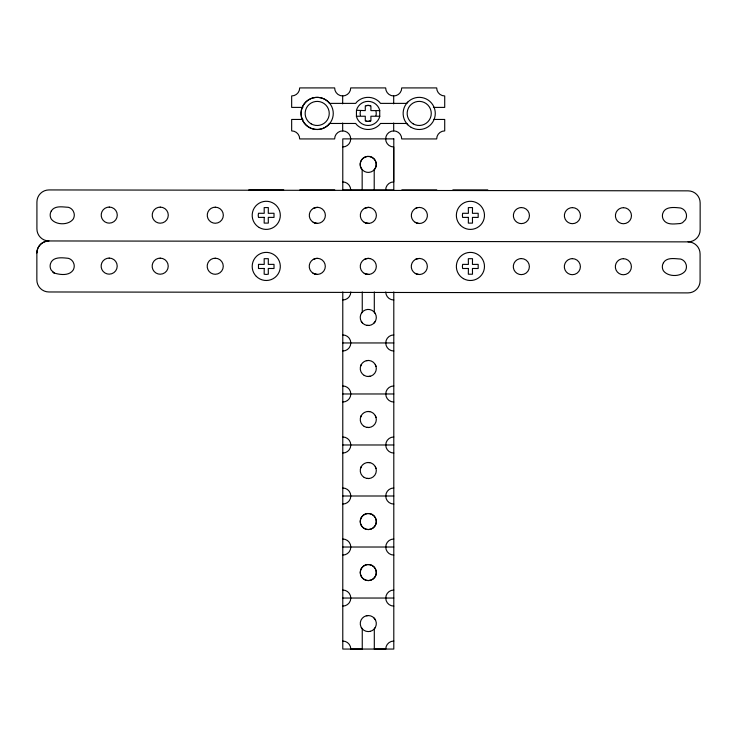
<?xml version="1.0" encoding="UTF-8"?>
<svg xmlns="http://www.w3.org/2000/svg" width="737" height="737" viewBox="0 0 737 737"><rect width="100%" height="100%" fill="white"/><g stroke="black" fill="none" stroke-linecap="round" stroke-linejoin="round"><path stroke-width="1.11" d="M36.868 252.975L36.85 279.903A12.05 12.05 0 0 0 48.891 291.972L688.008 292.893A12.05 12.05 0 0 0 700.086 280.871L700.086 253.961A12.05 12.05 0 0 0 688.063 241.874L48.946 240.953A12.05 12.05 0 0 0 36.868 252.975A12.05 12.05 0 0 1 45.832 241.358M356.45 110.614L356.45 116.538A12.05 12.05 0 0 0 379.73 116.538L379.73 110.301A12.05 12.05 0 0 0 356.45 110.301L365.285 110.614L365.285 105.962L368.095 105.391L370.904 105.962L370.904 110.614L379.73 110.614M360.54 366.307L361.37 364.382M360.54 417.326L361.37 415.401M360.54 468.345L361.37 466.42M407.745 102.056L406.732 103.383L380.467 103.383L379.454 102.056A16.067 16.067 0 0 0 356.726 102.056L355.713 103.383L329.448 103.383L328.435 102.056A16.067 16.067 0 0 0 305.708 102.056A16.067 16.067 0 0 0 305.708 124.783A16.067 16.067 0 0 0 328.435 124.783L329.448 123.466L355.713 123.466L356.726 124.783A16.067 16.067 0 0 0 379.454 124.783L380.467 123.466L406.732 123.466L407.745 124.783M361.37 313.363L362.254 312.239L362.254 291.953M373.889 323.221L375.188 321.572M375.188 627.675L374.304 628.799L374.304 649.085L385.755 649.085A8.033 8.033 0 0 1 393.788 641.052M313.317 208.378A8.033 8.033 0 0 1 325.367 215.351A8.033 8.033 0 0 1 313.299 222.298A8.033 8.033 0 0 1 313.317 208.378L317.334 207.309M364.336 208.442A8.033 8.033 0 0 1 376.377 215.416A8.033 8.033 0 0 1 364.318 222.353A8.033 8.033 0 0 1 364.336 208.442L368.353 207.373M415.373 208.396L417.317 207.622M313.336 259.415L315.279 258.641M364.354 259.415L366.298 258.641M415.373 259.415L417.317 258.641M680.398 223.532C674.806 223.79 666.985 225.55 663.475 219.764A8.033 8.033 0 0 1 662.683 213.666C664.903 206.001 674.493 207.392 680.564 208.009A8.033 8.033 0 0 1 685.438 211.759L686.239 213.702A8.033 8.033 0 0 1 685.428 219.792L682.48 222.731L680.398 223.532M356.413 116.234L365.285 116.234L365.285 120.877L368.095 121.458L370.904 120.877L370.904 116.234L379.776 116.234M315.196 258.595L317.279 258.328M366.215 258.659L368.297 258.392M417.234 258.715L419.316 258.447M368.095 121.458L370.177 121.209A8.033 8.033 0 0 1 366.013 121.154M366.335 360.669L368.417 360.43M368.159 376.496L370.241 376.248M366.335 615.754L368.417 615.515M370.241 631.342L368.159 631.581A8.033 8.033 0 0 1 361.056 620.066A8.033 8.033 0 0 1 374.516 618.509A8.033 8.033 0 0 1 370.232 631.369M302.925 107.399L291.659 107.399L291.659 95.948A8.033 8.033 0 0 0 299.692 87.915L334.644 87.915A8.033 8.033 0 0 0 342.677 95.948L342.677 103.843M433.448 107.399L444.715 107.399L444.715 95.948A8.033 8.033 0 0 1 436.682 87.915L401.729 87.915A8.033 8.033 0 0 1 393.696 95.948L393.696 103.843M302.935 119.449L291.659 119.449L291.659 130.9A8.033 8.033 0 0 1 299.692 138.934L334.644 138.934A8.033 8.033 0 0 1 342.677 130.9L342.677 123.005M433.457 119.449L444.715 119.449L444.715 130.9A8.033 8.033 0 0 0 436.682 138.934L401.729 138.934A8.033 8.033 0 0 0 393.696 130.9L393.696 123.005M248.774 189.897L283.727 189.897M299.793 189.897L334.745 189.897M401.831 189.897L436.783 189.897M452.85 189.897L487.802 189.897M342.779 342.954L393.798 342.954M342.779 393.973L393.798 393.973M342.779 444.982L393.798 444.982M342.779 496.001L393.798 496.001M342.779 547.02L393.798 547.02M342.779 598.039L393.798 598.039M367.68 207.392L369.771 207.512M366.805 223.302L368.896 223.412M367.68 258.411L369.771 258.53M366.805 274.321L368.896 274.431M366.805 325.339L368.896 325.45M367.68 411.467L369.771 411.578M366.805 427.377L368.896 427.488M367.68 462.486L369.771 462.596M366.805 478.396L368.896 478.506M417.271 223.219L419.353 223.495M366.252 223.164L368.334 223.44M315.233 223.099L317.315 223.375M417.216 274.238L419.298 274.514M366.197 274.182L368.279 274.459M315.178 274.118L317.26 274.394M54.133 273.012C60.13 274.846 69.066 276.071 73.147 270.092A8.033 8.033 0 0 0 73.958 263.993L73.156 262.059A8.033 8.033 0 0 0 68.283 258.309C62.212 257.692 52.613 256.301 50.402 263.966A8.033 8.033 0 0 0 51.194 270.064L54.133 273.012L52.474 271.732M415.207 222.316L417.133 223.136M364.189 222.316L366.114 223.136M313.17 222.316L315.095 223.136M415.281 273.436A8.033 8.033 0 0 0 427.34 266.49A8.033 8.033 0 0 0 415.29 259.516A8.033 8.033 0 0 0 415.281 273.436L417.133 274.155M364.262 273.372A8.033 8.033 0 0 0 376.321 266.435A8.033 8.033 0 0 0 364.281 259.461A8.033 8.033 0 0 0 364.262 273.372L366.114 274.155M313.17 273.335L315.095 274.155M375.28 313.538L374.304 312.221L374.304 291.953M361.277 321.406A8.033 8.033 0 0 0 374.811 322.152A8.033 8.033 0 0 0 369.762 309.568L367.68 309.429A8.033 8.033 0 0 0 361.277 321.406L362.53 323.082M374.028 617.965L375.28 619.642M361.268 627.509L362.254 628.818L362.254 649.085L350.803 649.085A8.033 8.033 0 0 0 342.769 641.052M375.28 364.548L376.063 366.501M375.28 415.567L376.063 417.52M375.28 466.585L376.063 468.539M393.798 291.935L393.798 649.057L342.779 649.057L342.779 291.935M374.212 189.953L374.212 169.667L375.096 168.543A8.033 8.033 0 0 0 375.197 160.509L373.935 158.833A8.033 8.033 0 0 0 362.576 158.695L361.277 160.344A8.033 8.033 0 0 0 361.185 168.377L362.162 169.685L362.162 189.953M688.063 241.874A12.05 12.05 0 0 0 700.15 229.852L700.15 202.942A12.05 12.05 0 0 0 688.128 190.855L49.011 189.934A12.05 12.05 0 0 0 36.924 201.956L36.914 228.894A12.05 12.05 0 0 0 48.946 240.953M375.971 111.434A8.033 8.033 0 0 1 375.925 115.598M360.402 115.405A8.033 8.033 0 0 1 360.457 111.25M366.206 105.64A8.033 8.033 0 0 1 370.361 105.686M393.696 130.9A8.033 8.033 0 0 0 385.663 138.934A8.033 8.033 0 0 0 393.696 146.967L393.696 181.919A8.033 8.033 0 0 0 385.663 189.953M393.696 95.948A8.033 8.033 0 0 1 385.663 87.915L350.711 87.915A8.033 8.033 0 0 1 342.677 95.948M342.677 130.9A8.033 8.033 0 0 1 350.711 138.934A8.033 8.033 0 0 1 342.677 146.967M342.677 181.919A8.033 8.033 0 0 1 350.711 189.953M393.788 402.024A8.033 8.033 0 0 1 385.755 393.991A8.033 8.033 0 0 1 393.788 385.958M393.788 351.015A8.033 8.033 0 0 1 385.755 342.972A8.033 8.033 0 0 1 393.788 334.939M342.769 385.958A8.033 8.033 0 0 1 350.803 393.991A8.033 8.033 0 0 1 342.769 402.024M342.769 334.939A8.033 8.033 0 0 1 350.803 342.972A8.033 8.033 0 0 1 342.769 351.015M342.769 590.033A8.033 8.033 0 0 1 350.803 598.066A8.033 8.033 0 0 1 342.769 606.1M342.769 487.995A8.033 8.033 0 0 1 350.803 496.029A8.033 8.033 0 0 1 342.769 504.062M393.788 504.062A8.033 8.033 0 0 1 385.755 496.029A8.033 8.033 0 0 1 393.788 487.995M342.769 436.977A8.033 8.033 0 0 1 350.803 445.01A8.033 8.033 0 0 1 342.769 453.043M393.788 453.043A8.033 8.033 0 0 1 385.755 445.01A8.033 8.033 0 0 1 393.788 436.977M350.803 291.953A8.033 8.033 0 0 1 342.769 299.996M393.788 299.996A8.033 8.033 0 0 1 385.755 291.953M393.788 555.081A8.033 8.033 0 0 1 385.755 547.047A8.033 8.033 0 0 1 393.788 539.014M342.769 539.014A8.033 8.033 0 0 1 350.803 547.047A8.033 8.033 0 0 1 342.769 555.081M393.788 606.1A8.033 8.033 0 0 1 385.755 598.066A8.033 8.033 0 0 1 393.788 590.033M264.224 217.369L264.168 223.099L268.332 223.099L268.277 217.369L274.007 217.424L274.007 213.26L268.277 213.315L268.332 207.585L264.168 207.585L264.224 213.315L258.484 213.26L258.217 215.342L258.484 217.424L264.224 217.369M264.224 268.461L264.168 274.192L266.25 274.468L268.332 274.192L268.277 268.461L274.007 268.517L274.007 264.353L268.277 264.408L268.332 258.678L264.168 258.678L264.224 264.408L258.484 264.353L258.484 268.517L264.224 268.461M468.391 217.378L468.336 223.118L472.5 223.118L472.445 217.378L478.175 217.433L478.175 213.279L472.445 213.325L472.5 207.594L468.336 207.594L468.391 213.325L462.652 213.279L462.385 215.351L462.652 217.433L468.391 217.378M468.391 268.471L468.336 274.21L472.5 274.21L472.445 268.471L478.175 268.526L478.175 264.371L472.445 264.417L472.5 258.687L468.336 258.687L468.391 264.417L462.652 264.371L462.385 266.444L462.652 268.526L468.391 268.471M51.268 211.012L50.457 212.947A8.033 8.033 0 0 0 51.258 219.046C55.791 225.264 68.615 225.411 73.203 219.073A8.033 8.033 0 0 0 74.013 212.975L73.212 211.04A8.033 8.033 0 0 0 68.338 207.29C62.691 207.051 54.824 205.199 51.268 211.012M663.429 262.75L662.618 264.684A8.033 8.033 0 0 0 663.411 270.783C667.952 277.001 680.776 277.158 685.364 270.811A8.033 8.033 0 0 0 686.175 264.712L685.373 262.777A8.033 8.033 0 0 0 680.5 259.028C674.852 258.788 666.985 256.937 663.42 262.75M361.37 517.438L360.54 519.364A8.033 8.033 0 0 0 368.178 529.571A8.033 8.033 0 0 0 376.063 519.557L375.28 517.604A8.033 8.033 0 0 0 361.37 517.438M361.37 568.457L360.54 570.383A8.033 8.033 0 0 0 368.178 580.59A8.033 8.033 0 0 0 376.063 570.576L375.28 568.623A8.033 8.033 0 0 0 361.37 568.457M109.251 207.06L107.169 207.337A8.033 8.033 0 0 0 107.151 222.86L109.233 223.136A8.033 8.033 0 0 0 117.275 215.112A8.033 8.033 0 0 0 109.251 207.06M160.27 207.125L158.188 207.392A8.033 8.033 0 0 0 158.169 222.915L160.242 223.191A8.033 8.033 0 0 0 168.285 215.167A8.033 8.033 0 0 0 160.261 207.125M215.305 207.189L213.223 207.456A8.033 8.033 0 0 0 213.205 222.979L215.278 223.256A8.033 8.033 0 0 0 223.329 215.232A8.033 8.033 0 0 0 215.305 207.189M419.371 207.429L417.289 207.705A8.033 8.033 0 0 0 413.199 220.621A8.033 8.033 0 0 0 426.64 218.871A8.033 8.033 0 0 0 419.371 207.429M109.187 258.079L107.105 258.355A8.033 8.033 0 0 0 107.086 273.878L109.168 274.155A8.033 8.033 0 0 0 117.211 266.131A8.033 8.033 0 0 0 109.187 258.079M521.409 207.548L519.327 207.825A8.033 8.033 0 0 0 519.309 223.339L521.391 223.615A8.033 8.033 0 0 0 529.433 215.591A8.033 8.033 0 0 0 521.409 207.548M160.205 258.143L158.123 258.411A8.033 8.033 0 0 0 158.105 273.934L160.187 274.21A8.033 8.033 0 0 0 168.229 266.186A8.033 8.033 0 0 0 160.205 258.143M572.428 207.613L570.346 207.88A8.033 8.033 0 0 0 570.327 223.403L572.409 223.68A8.033 8.033 0 0 0 580.452 215.655A8.033 8.033 0 0 0 572.428 207.613M215.241 258.208L213.159 258.475A8.033 8.033 0 0 0 213.14 273.998L215.222 274.275A8.033 8.033 0 0 0 223.265 266.25A8.033 8.033 0 0 0 215.241 258.208M623.447 207.668L621.365 207.945A8.033 8.033 0 0 0 621.346 223.458L623.428 223.735A8.033 8.033 0 0 0 631.471 215.711A8.033 8.033 0 0 0 623.447 207.668M521.354 258.567L519.272 258.834A8.033 8.033 0 0 0 519.253 274.357L521.335 274.634A8.033 8.033 0 0 0 529.378 266.61A8.033 8.033 0 0 0 521.354 258.567M572.373 258.632L570.291 258.899A8.033 8.033 0 0 0 570.272 274.422L572.354 274.698A8.033 8.033 0 0 0 580.397 266.674A8.033 8.033 0 0 0 572.363 258.632M623.391 258.687L621.309 258.954A8.033 8.033 0 0 0 621.291 274.477L623.373 274.754A8.033 8.033 0 0 0 631.406 266.73A8.033 8.033 0 0 0 623.382 258.687M393.798 138.878L342.779 138.878L342.779 189.897L393.798 189.897L393.798 138.878M369.771 156.493L367.68 156.373A8.033 8.033 0 0 0 366.805 172.283L368.896 172.394A8.033 8.033 0 0 0 369.771 156.493M369.771 513.615L367.68 513.505A8.033 8.033 0 0 0 366.805 529.415L368.896 529.525A8.033 8.033 0 0 0 369.771 513.615M369.771 564.634L367.68 564.524A8.033 8.033 0 0 0 366.805 580.424L368.896 580.544A8.033 8.033 0 0 0 369.771 564.634M313.243 273.316A8.033 8.033 0 0 0 325.303 266.37A8.033 8.033 0 0 0 313.262 259.396A8.033 8.033 0 0 0 313.243 273.316M411.172 127.344A16.067 16.067 0 0 0 435.281 113.424A16.067 16.067 0 0 0 411.172 99.504A16.067 16.067 0 0 0 411.172 127.344M413.19 123.862A12.05 12.05 0 0 0 431.265 113.424A12.05 12.05 0 0 0 413.19 102.987A12.05 12.05 0 0 0 413.19 123.862M309.162 127.363A16.067 16.067 0 0 0 333.262 113.443A16.067 16.067 0 0 0 309.162 99.532A16.067 16.067 0 0 0 309.162 127.363M311.171 123.88A12.05 12.05 0 0 0 329.246 113.443A12.05 12.05 0 0 0 311.171 103.005A12.05 12.05 0 0 0 311.171 123.88M460.478 225.301A14.058 14.058 0 0 0 483.997 218.99A14.058 14.058 0 0 0 466.779 201.772A14.058 14.058 0 0 0 460.478 225.301M259.221 227.521A14.058 14.058 0 0 0 280.309 215.342A14.058 14.058 0 0 0 259.221 203.163A14.058 14.058 0 0 0 259.221 227.521M256.31 276.375A14.058 14.058 0 0 0 279.83 270.074A14.058 14.058 0 0 0 262.612 252.855A14.058 14.058 0 0 0 256.31 276.375M463.389 278.623A14.058 14.058 0 0 0 484.476 266.444A14.058 14.058 0 0 0 463.389 254.274A14.058 14.058 0 0 0 463.389 278.623M364.179 375.391A8.033 8.033 0 0 0 376.312 368.583A8.033 8.033 0 0 0 364.345 361.48A8.033 8.033 0 0 0 364.179 375.391M364.179 426.41A8.033 8.033 0 0 0 376.312 419.602A8.033 8.033 0 0 0 364.345 412.499A8.033 8.033 0 0 0 364.179 426.41M364.179 477.429A8.033 8.033 0 0 0 376.312 470.621A8.033 8.033 0 0 0 364.345 463.518A8.033 8.033 0 0 0 364.179 477.429"/></g></svg>
